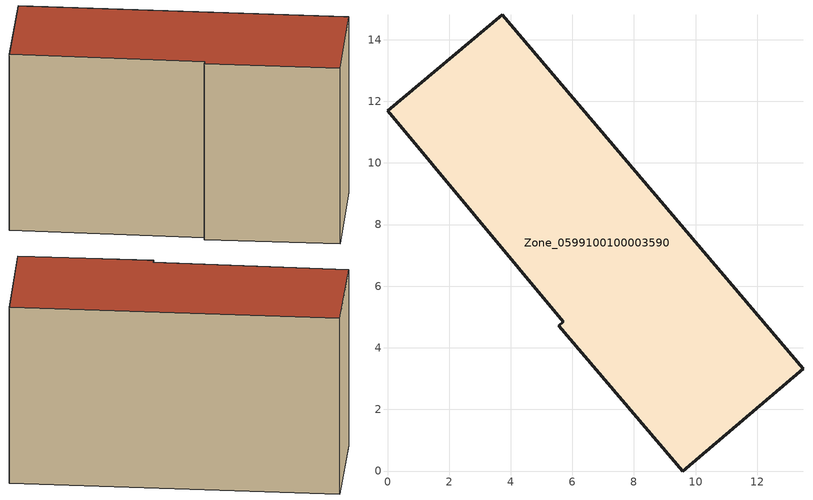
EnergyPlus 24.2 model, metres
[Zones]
Zone_0599100100003590
 floor ground (C_G): 13.49,3.32 9.58,0 5.56,4.72 5.71,4.85 0,11.7 3.73,14.8 z0
 wall outside (C_F): 9.58,0 13.49,3.32 3.73,14.8 0,11.7 5.71,4.85 5.56,4.72 9.58,0 z0:8.99
 roof outside (C_R): 5.56,4.72 9.58,0 13.49,3.32 3.73,14.8 0,11.7 5.71,4.85 z8.99
[BUILDING]
Pand.0599100100003590: North Axis=0; Terrain=City; Loads Convergence Tolerance Value=0.04; Temperature Convergence Tolerance Value=0.4; Solar Distribution=FullExterior; Maximum Number of Warmup Days=25; Minimum Number of Warmup Days=1
[Site:Location]
Rotterdam.The.Hague.AP_ZH_NLD Design_Conditions: Latitude=51.96; Longitude=4.45; Time Zone=1; Elevation=-4.5
[SITE:GROUNDTEMPERATURE:BUILDINGSURFACE]
18, 18, 18, 18, 18, 18, 18, 18, 18, 18, 18, 18
[MATERIAL] Thermal Absorptance=0.9; Solar Absorptance=0.7; Visible Absorptance=0.7
Name | Roughness | Thickness | Conductivity | Density | Specific Heat
G.TC.2006-2014 | MediumSmooth | 0.15 | 0.06 | 540 | 1210
F.TC.2006-2014 | Rough | 0.3 | 0.12 | 1920 | 840
R.TC.2006-2014 | MediumRough | 0.2 | 0.08 | 1500 | 1000
[CONSTRUCTION]
C_G: G.TC.2006-2014
C_F: F.TC.2006-2014
C_R: R.TC.2006-2014
[ZONE]
Zone_0599100100003590: Type=1; Multiplier=1; Ceiling Height=Autocalculate; Volume=Autocalculate; Floor Area=autocalculate; Part of Total Floor Area=Yes
[ZONEINFILTRATION:DESIGNFLOWRATE]
Infil_Zone_0599100100003590: Zone or ZoneList or Space or SpaceList=Zone_0599100100003590; Schedule=AlwaysOn; Design Flow Rate Calculation Method=Flow/Area; Flow Rate per Floor Area=0.0015; Constant Term Coefficient=1; Temperature Term Coefficient=0; Velocity Term Coefficient=0; Velocity Squared Term Coefficient=0
[HVACTEMPLATE:ZONE:IDEALLOADSAIRSYSTEM]
Zone_0599100100003590: Maximum Heating Supply Air Temperature=50; Minimum Cooling Supply Air Temperature=13; Maximum Heating Supply Air Humidity Ratio=0.0156; Minimum Cooling Supply Air Humidity Ratio=0.0077; Heating Limit=NoLimit; Cooling Limit=NoLimit; Dehumidification Control Type=ConstantSensibleHeatRatio; Cooling Sensible Heat Ratio=0.7; Dehumidification Setpoint=60; Humidification Control Type=None; Humidification Setpoint=30; Outdoor Air Method=None; Outdoor Air Flow Rate per Person=0.00944; Outdoor Air Flow Rate per Zone Floor Area=0; Outdoor Air Flow Rate per Zone=0; Demand Controlled Ventilation Type=None; Outdoor Air Economizer Type=NoEconomizer; Heat Recovery Type=None; Sensible Heat Recovery Effectiveness=0.7; Latent Heat Recovery Effectiveness=0.65
[ZONECONTROL:THERMOSTAT]
ThermostatControl_Zone_0599100100003590: Zone or ZoneList=Zone_0599100100003590; Control Type Schedule=DualSetpointControlType; Control 1=Thermostat_Zone_0599100100003590; Temperature Difference Between Cutout And Setpoint=0
[THERMOSTATSETPOINT:DUALSETPOINT]
Thermostat_Zone_0599100100003590: Heating Setpoint Temperature Schedule=HeatingSetpoint_Zone_0599100100003590; Cooling Setpoint Temperature Schedule=CoolingSetpoint_Zone_0599100100003590
[SCHEDULE:COMPACT]
HeatingSetpoint_Zone_0599100100003590: Through: 12/31, For: AllDays, Until: 24:00, 21
CoolingSetpoint_Zone_0599100100003590: Through: 12/31, For: AllDays, Until: 24:00, 24
DualSetpointControlType: Through: 12/31, For: AllDays, Until: 24:00, 4
AlwaysOn: Through: 12/31, For: AllDays, Until: 24:00, 1
